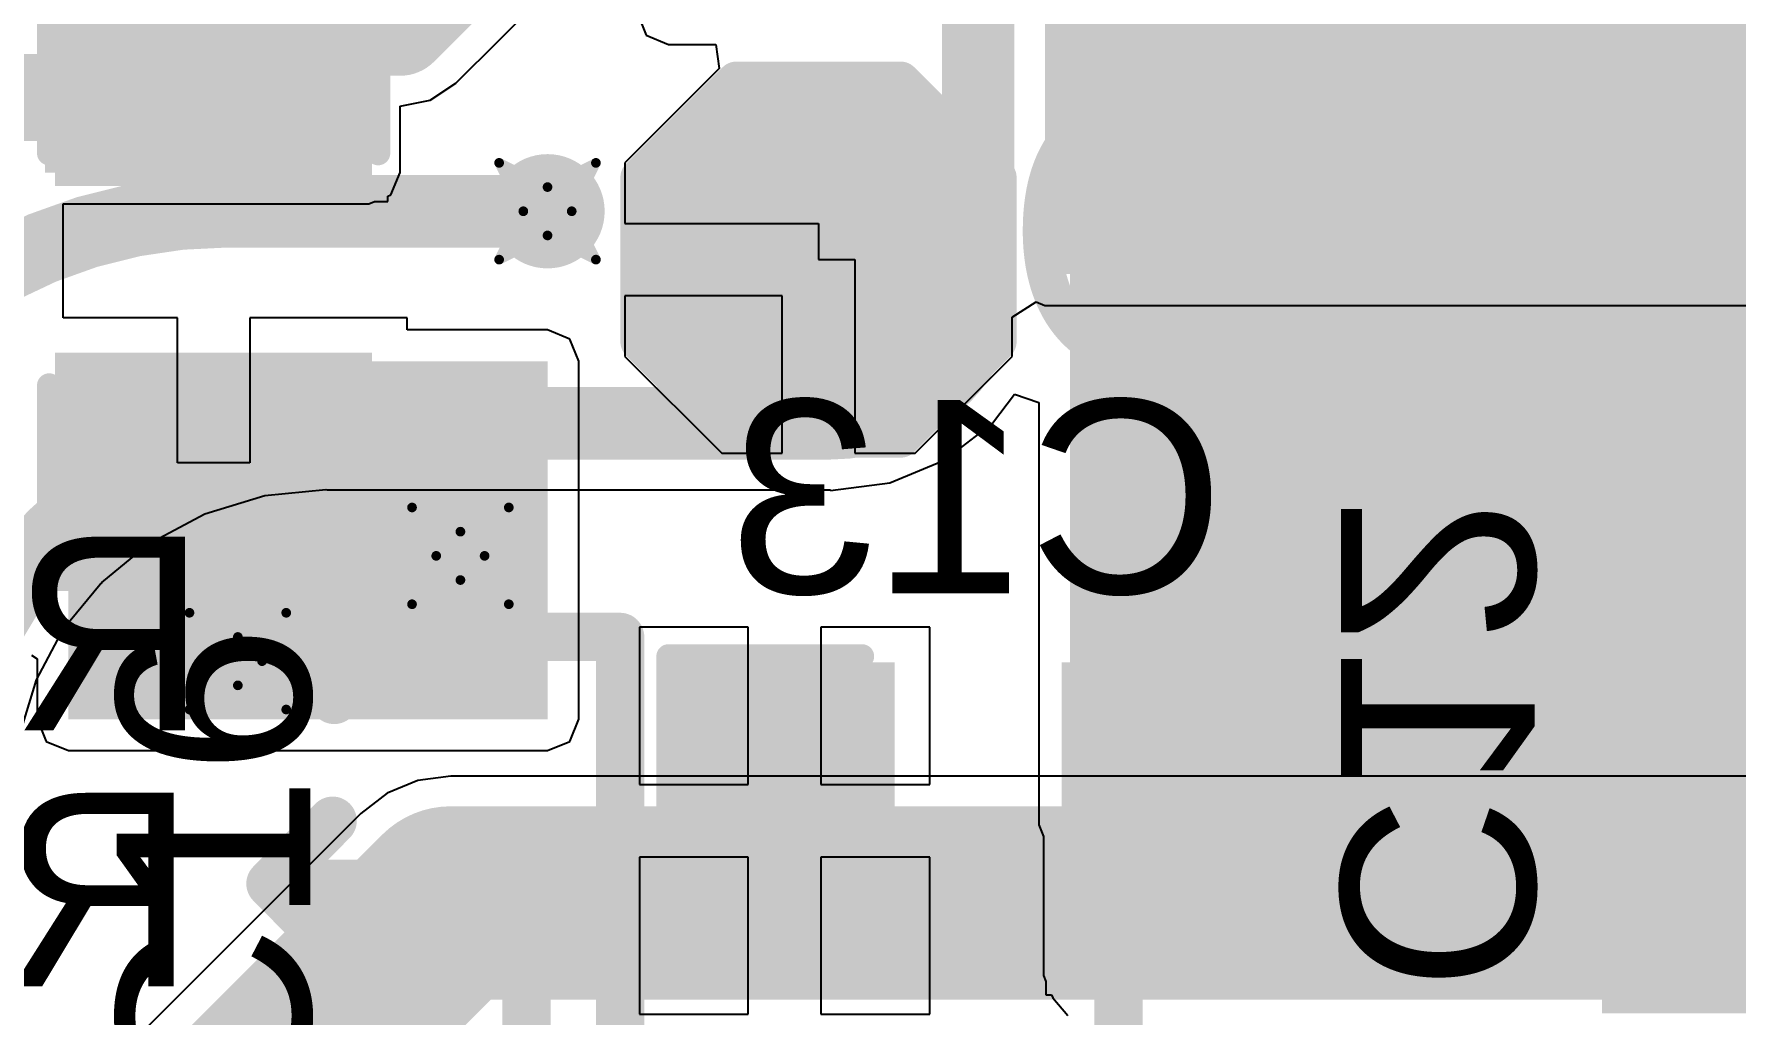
# Model space of a CAD drawing. Header units: millimetres. Extents: x -41 to 155, y -111 to 87.
# Drawn here: x -5.69 to 3.24, y -23.9 to -18.75 of the extents above; entities that cross this region are included whole.
import ezdxf

# ---------------------------------------------------------------- set-up
doc = ezdxf.new("R2010")
doc.units = ezdxf.units.MM
for name, color, linetype in [('BottomLayer', 5, 'Continuous'), ('BottomOverlay', 54, 'Continuous'), ('BottomPaste', 16, 'Continuous'), ('BottomSolder', 6, 'Continuous'), ('DrillDrawing', 1, 'Continuous'), ('Mechanical1', 6, 'Continuous'), ('Mechanical2', 216, 'Continuous'), ('TopLayer', 1, 'Continuous'), ('TopOverlay', 2, 'Continuous'), ('TopPaste', 8, 'Continuous'), ('TopSolder', 216, 'Continuous'), ('ViaHoleLayer', 16, 'Continuous')]:
    doc.layers.add(name, color=color, linetype=linetype)
doc.styles.add('Arial', font='', dxfattribs={"height": 0.2})
doc.styles.get('Arial').set_extended_font_data('Arial')

# ---------------------------------------------------------------- blocks, each defined once
blk = doc.blocks.new('C___0805_8')
at = {"layer": 'TopLayer'}
for points in [[(-1.524, 0.762), (-0.508, 0.762), (-0.508, -0.762), (-1.524, -0.762)], [(0.508, 0.762), (1.524, 0.762), (1.524, -0.762), (0.508, -0.762)]]:
    blk.add_hatch(color=1, dxfattribs=at).paths.add_polyline_path(points)
at = {"layer": 'TopPaste'}
for points in [[(-1.524, 0.762), (-0.508, 0.762), (-0.508, -0.762), (-1.524, -0.762)], [(0.508, 0.762), (1.524, 0.762), (1.524, -0.762), (0.508, -0.762)]]:
    blk.add_hatch(color=8, dxfattribs=at).paths.add_polyline_path(points)
at = {"layer": 'TopSolder'}
for points in [[(-1.594, 0.832), (-0.438, 0.832), (-0.438, -0.832), (-1.594, -0.832)], [(0.438, 0.832), (1.594, 0.832), (1.594, -0.832), (0.438, -0.832)]]:
    blk.add_hatch(color=216, dxfattribs=at).paths.add_polyline_path(points)
at = {"layer": 'TopOverlay', "const_width": 0.127}
for points in [[(-1.6256, 0.8636), (-0.6096, 0.8636)], [(-1.6256, 0.8636), (-1.6256, -0.8636)], [(0.6096, 0.8636), (1.6256, 0.8636)], [(1.6256, 0.8636), (1.6256, -0.8636)], [(-1.6256, -0.8636), (-0.6096, -0.8636)], [(0.6096, -0.8636), (1.6256, -0.8636)]]:
    blk.add_lwpolyline(points, dxfattribs=at)
at = {"layer": 'TopOverlay', "const_width": 0.0635}
for points in [[(-1.6574, 0.8636, 1), (-1.5938, 0.8636, 1)], [(-1.6574, 0.8636, 1), (-1.5938, 0.8636, 1)], [(-0.6413, 0.8636, 1), (-0.5778, 0.8636, 1)], [(0.5778, 0.8636, 1), (0.6413, 0.8636, 1)], [(1.5938, 0.8636, 1), (1.6574, 0.8636, 1)], [(1.5938, 0.8636, 1), (1.6574, 0.8636, 1)], [(-1.6574, -0.8636, 1), (-1.5938, -0.8636, 1)], [(-1.6574, -0.8636, 1), (-1.5938, -0.8636, 1)], [(-0.6413, -0.8636, 1), (-0.5778, -0.8636, 1)], [(0.5778, -0.8636, 1), (0.6413, -0.8636, 1)], [(1.5938, -0.8636, 1), (1.6574, -0.8636, 1)], [(1.5938, -0.8636, 1), (1.6574, -0.8636, 1)]]:
    blk.add_lwpolyline(points, format="xyb", close=True, dxfattribs=at)
blk = doc.blocks.new('C___0805_B_14')
at = {"layer": 'BottomLayer'}
for points in [[(-1.524, 0.762), (-0.508, 0.762), (-0.508, -0.762), (-1.524, -0.762)], [(0.508, 0.762), (1.524, 0.762), (1.524, -0.762), (0.508, -0.762)]]:
    blk.add_hatch(color=5, dxfattribs=at).paths.add_polyline_path(points)
at = {"layer": 'BottomPaste'}
for points in [[(-1.524, 0.762), (-0.508, 0.762), (-0.508, -0.762), (-1.524, -0.762)], [(0.508, 0.762), (1.524, 0.762), (1.524, -0.762), (0.508, -0.762)]]:
    blk.add_hatch(color=16, dxfattribs=at).paths.add_polyline_path(points)
at = {"layer": 'BottomSolder'}
for points in [[(-1.594, 0.832), (-0.438, 0.832), (-0.438, -0.832), (-1.594, -0.832)], [(0.438, 0.832), (1.594, 0.832), (1.594, -0.832), (0.438, -0.832)]]:
    blk.add_hatch(color=6, dxfattribs=at).paths.add_polyline_path(points)
at = {"layer": 'BottomOverlay', "const_width": 0.127}
for points in [[(-1.6256, 0.8636), (-0.6096, 0.8636)], [(-1.6256, -0.8636), (-1.6256, 0.8636)], [(0.6096, 0.8636), (1.6256, 0.8636)], [(1.6256, -0.8636), (1.6256, 0.8636)], [(-1.6256, -0.8636), (-0.6096, -0.8636)], [(0.6096, -0.8636), (1.6256, -0.8636)]]:
    blk.add_lwpolyline(points, dxfattribs=at)
at = {"layer": 'BottomOverlay', "const_width": 0.0635}
for points in [[(-1.6574, 0.8636, 1), (-1.5938, 0.8636, 1)], [(-1.6574, 0.8636, 1), (-1.5938, 0.8636, 1)], [(-0.6413, 0.8636, 1), (-0.5778, 0.8636, 1)], [(0.5778, 0.8636, 1), (0.6413, 0.8636, 1)], [(1.5938, 0.8636, 1), (1.6574, 0.8636, 1)], [(1.5938, 0.8636, 1), (1.6574, 0.8636, 1)], [(-1.6574, -0.8636, 1), (-1.5938, -0.8636, 1)], [(-1.6574, -0.8636, 1), (-1.5938, -0.8636, 1)], [(-0.6413, -0.8636, 1), (-0.5778, -0.8636, 1)], [(0.5778, -0.8636, 1), (0.6413, -0.8636, 1)], [(1.5938, -0.8636, 1), (1.6574, -0.8636, 1)], [(1.5938, -0.8636, 1), (1.6574, -0.8636, 1)]]:
    blk.add_lwpolyline(points, format="xyb", close=True, dxfattribs=at)
blk = doc.blocks.new('T__________90')
at = {"layer": 'TopLayer'}
blk.add_hatch(color=1, dxfattribs=at).paths.add_polyline_path([(0.381, 0.762), (-0.381, 0.762), (-0.762, 0.381), (-0.762, -0.381), (-0.381, -0.762), (0.381, -0.762), (0.762, -0.381), (0.762, 0.381)])
at = {"layer": 'TopPaste'}
blk.add_hatch(color=8, dxfattribs=at).paths.add_polyline_path([(0.381, 0.762), (-0.381, 0.762), (-0.762, 0.381), (-0.762, -0.381), (-0.381, -0.762), (0.381, -0.762), (0.762, -0.381), (0.762, 0.381)])
at = {"layer": 'TopSolder'}
blk.add_hatch(color=216, dxfattribs=at).paths.add_polyline_path([(0.4318, 0.8636), (-0.4318, 0.8636), (-0.8636, 0.4318), (-0.8636, -0.4318), (-0.4318, -0.8636), (0.4318, -0.8636), (0.8636, -0.4318), (0.8636, 0.4318)])
at = {"layer": 'TopOverlay', "const_width": 0.2}
for points in [[(-0.9398, 0.4318), (-0.4318, 0.9398)], [(0.4318, 0.9398), (-0.4318, 0.9398)], [(0.4318, 0.9398), (-0.4318, 0.9398)], [(0.9398, 0.4318), (0.4318, 0.9398)], [(-0.9398, -0.4318), (-0.9398, 0.4318)], [(0.9398, -0.4318), (0.9398, 0.4318)], [(-0.4318, -0.9398), (-0.9398, -0.4318)], [(0.4318, -0.9398), (0.9398, -0.4318)], [(0.4318, -0.9398), (-0.4318, -0.9398)], [(0.4318, -0.9398), (-0.4318, -0.9398)]]:
    blk.add_lwpolyline(points, dxfattribs=at)
at = {"layer": 'TopOverlay', "const_width": 0.1}
for points in [[(-0.4818, 0.9398, 1), (-0.3818, 0.9398, 1)], [(-0.4818, 0.9398, 1), (-0.3818, 0.9398, 1)], [(-0.4818, 0.9398, 1), (-0.3818, 0.9398, 1)], [(0.3818, 0.9398, 1), (0.4818, 0.9398, 1)], [(0.3818, 0.9398, 1), (0.4818, 0.9398, 1)], [(0.3818, 0.9398, 1), (0.4818, 0.9398, 1)], [(-0.9898, 0.4318, 1), (-0.8898, 0.4318, 1)], [(-0.9898, 0.4318, 1), (-0.8898, 0.4318, 1)], [(0.8898, 0.4318, 1), (0.9898, 0.4318, 1)], [(0.8898, 0.4318, 1), (0.9898, 0.4318, 1)], [(-0.9898, -0.4318, 1), (-0.8898, -0.4318, 1)], [(-0.9898, -0.4318, 1), (-0.8898, -0.4318, 1)], [(0.8898, -0.4318, 1), (0.9898, -0.4318, 1)], [(0.8898, -0.4318, 1), (0.9898, -0.4318, 1)], [(-0.4818, -0.9398, 1), (-0.3818, -0.9398, 1)], [(-0.4818, -0.9398, 1), (-0.3818, -0.9398, 1)], [(-0.4818, -0.9398, 1), (-0.3818, -0.9398, 1)], [(0.3818, -0.9398, 1), (0.4818, -0.9398, 1)], [(0.3818, -0.9398, 1), (0.4818, -0.9398, 1)], [(0.3818, -0.9398, 1), (0.4818, -0.9398, 1)]]:
    blk.add_lwpolyline(points, format="xyb", close=True, dxfattribs=at)
blk = doc.blocks.new('IND_1206_B_96')
at = {"layer": 'BottomLayer'}
for points in [[(-2.06, 0.91), (-0.66, 0.91), (-0.66, -0.91), (-2.06, -0.91)], [(0.66, 0.91), (2.06, 0.91), (2.06, -0.91), (0.66, -0.91)]]:
    blk.add_hatch(color=5, dxfattribs=at).paths.add_polyline_path(points)
at = {"layer": 'BottomPaste'}
for points in [[(-2.06, 0.91), (-0.66, 0.91), (-0.66, -0.91), (-2.06, -0.91)], [(0.66, 0.91), (2.06, 0.91), (2.06, -0.91), (0.66, -0.91)]]:
    blk.add_hatch(color=16, dxfattribs=at).paths.add_polyline_path(points)
at = {"layer": 'BottomSolder'}
for points in [[(-2.1616, 1.0116), (-0.5584, 1.0116), (-0.5584, -1.0116), (-2.1616, -1.0116)], [(0.5584, 1.0116), (2.1616, 1.0116), (2.1616, -1.0116), (0.5584, -1.0116)]]:
    blk.add_hatch(color=6, dxfattribs=at).paths.add_polyline_path(points)
at = {"layer": 'BottomOverlay', "const_width": 0.127}
for points in [[(0.34, 0.8492), (-0.34, 0.8492)], [(0.34, -0.8492), (-0.34, -0.8492)]]:
    blk.add_lwpolyline(points, dxfattribs=at)
at = {"layer": 'BottomOverlay', "const_width": 0.0635}
for points in [[(-0.3717, 0.8492, 1), (-0.3082, 0.8492, 1)], [(0.3082, 0.8492, 1), (0.3717, 0.8492, 1)], [(-0.3717, -0.8492, 1), (-0.3082, -0.8492, 1)], [(0.3082, -0.8492, 1), (0.3717, -0.8492, 1)]]:
    blk.add_lwpolyline(points, format="xyb", close=True, dxfattribs=at)

msp = doc.modelspace()

# ---------------------------------------------------------------- hatches: boundary and pattern name
at = {"layer": 'BottomLayer'}
for points in [[(-0.2286, -23.6982), (4.039, -23.6982), (4.039, -16.1898), (-0.2286, -16.1898)], [(-0.254, -22.9064), (4.039, -22.9064), (4.039, -19.1008), (-0.254, -19.1008)]]:
    msp.add_hatch(color=5, dxfattribs=at).paths.add_polyline_path(points)
h = msp.add_hatch(color=5, dxfattribs=at)
edge = h.paths.add_edge_path()
edge.add_arc((-2.9972, -19.685), 0.3, 0, 360)
h = msp.add_hatch(color=5, dxfattribs=at)
edge = h.paths.add_edge_path()
edge.add_arc((-3.4544, -21.4943), 0.3, 0, 360)
h = msp.add_hatch(color=5, dxfattribs=at)
edge = h.paths.add_edge_path()
edge.add_arc((-4.6228, -22.0472), 0.3, 0, 360)
at = {"layer": 'TopLayer'}
for points in [[(-0.386, -20.0152), (0.7097, -20.0152), (0.7097, -10.6934), (-0.386, -10.6934)], [(-5.6358, -19.4818), (-3.9358, -19.4818), (-3.9358, -12.3138), (-5.6358, -12.3138)], [(-0.386, -20.0152), (13.9954, -20.0152), (13.9954, -18.6436), (-0.386, -18.6436)], [(-8.1498, -19.3167), (-3.9878, -19.3167), (-3.9878, -18.8595), (-8.1498, -18.8595)], [(-5.5118, -22.352), (-2.9972, -22.352), (-2.9972, -20.4724), (-5.5118, -20.4724)]]:
    msp.add_hatch(color=1, dxfattribs=at).paths.add_polyline_path(points)
h = msp.add_hatch(color=1, dxfattribs=at)
edge = h.paths.add_edge_path()
edge.add_arc((-2.9972, -19.685), 0.3, 0, 360)
h = msp.add_hatch(color=1, dxfattribs=at)
edge = h.paths.add_edge_path()
edge.add_arc((-3.4544, -21.4943), 0.3, 0, 360)
h = msp.add_hatch(color=1, dxfattribs=at)
edge = h.paths.add_edge_path()
edge.add_arc((-4.6228, -22.0472), 0.3, 0, 360)
at = {"layer": 'ViaHoleLayer'}
h = msp.add_hatch(color=16, dxfattribs=at)
edge = h.paths.add_edge_path()
edge.add_arc((-2.9972, -19.685), 0.15, 0, 360)
h = msp.add_hatch(color=16, dxfattribs=at)
edge = h.paths.add_edge_path()
edge.add_arc((-3.4544, -21.4943), 0.15, 0, 360)
h = msp.add_hatch(color=16, dxfattribs=at)
edge = h.paths.add_edge_path()
edge.add_arc((-4.6228, -22.0472), 0.15, 0, 360)

# ---------------------------------------------------------------- linework, layer by layer
at = {"layer": 'BottomLayer'}
for p, q in [((-0.6618, -20.7968), (-0.546, -20.6457)), ((-0.546, -20.6457), (-0.419, -20.6889)), ((-0.419, -20.6889), (-0.419, -22.9064)), ((-0.9098, -20.9898), (-0.6603, -20.7984)), ((-0.6603, -20.7984), (-0.6618, -20.7968)), ((-1.2004, -21.1102), (-0.9098, -20.9898)), ((-4.4814, -21.1779), (-4.1605, -21.1463)), ((-4.1605, -21.1463), (-4.1534, -21.1477)), ((-4.1534, -21.1477), (-1.5122, -21.1477)), ((-1.5122, -21.1513), (-1.2004, -21.1102)), ((-1.5122, -21.1477), (-1.5122, -21.1513)), ((-4.7968, -21.2735), (-4.4814, -21.1779)), ((-5.0875, -21.4289), (-4.7968, -21.2735)), ((-5.3368, -21.6335), (-5.0875, -21.4289)), ((-5.5358, -21.8748), (-5.3451, -21.6424)), ((-5.3451, -21.6424), (-5.3408, -21.6395)), ((-5.3408, -21.6395), (-5.3368, -21.6335)), ((-5.68, -22.1445), (-5.5358, -21.8748)), ((-1.9431, -21.8694), (-2.5146, -21.8694)), ((-2.5146, -21.8694), (-2.5146, -22.6949)), ((-1.9431, -22.6949), (-1.9431, -21.8694)), ((-0.9906, -21.8694), (-1.5621, -21.8694)), ((-1.5621, -21.8694), (-1.5621, -22.6949)), ((-0.9906, -22.6949), (-0.9906, -21.8694)), ((-5.7687, -22.4371), (-5.68, -22.1445)), ((-2.5146, -22.6949), (-1.9431, -22.6949)), ((-1.5621, -22.6949), (-0.9906, -22.6949)), ((-0.419, -22.9064), (-0.3936, -22.9677)), ((-0.3936, -22.9677), (-0.3936, -23.6982)), ((-1.9431, -23.0759), (-2.5146, -23.0759)), ((-2.5146, -23.0759), (-2.5146, -23.9014)), ((-1.9431, -23.9014), (-1.9431, -23.0759)), ((-0.9906, -23.0759), (-1.5621, -23.0759)), ((-1.5621, -23.0759), (-1.5621, -23.9014)), ((-0.9906, -23.9014), (-0.9906, -23.0759)), ((-0.3936, -23.6982), (-0.381, -23.7285)), ((-0.381, -23.7285), (-0.381, -23.7998)), ((-0.381, -23.7998), (-0.3515, -23.7998)), ((-0.3515, -23.7998), (-0.3452, -23.8148)), ((-0.3452, -23.8148), (-0.2667, -23.9084)), ((-2.5146, -23.9014), (-1.9431, -23.9014)), ((-1.5621, -23.9014), (-0.9906, -23.9014))]:
    msp.add_line(p, q, dxfattribs=at)
at = {"layer": 'BottomLayer', "const_width": 0.381}
for points in [[(-0.7366, -20.1299), (-0.7366, -15.9706)], [(-4.6779, -19.685), (-2.9972, -19.685)], [(-4.1534, -20.7981), (-1.5122, -20.7981)]]:
    msp.add_lwpolyline(points, dxfattribs=at)
for points in [[(-6.4739, -20.4289, -0.198912), (-4.6779, -19.685)], [(-0.7366, -20.1299, -0.198912), (-0.91, -20.5486)], [(-0.91, -20.5486, -0.198912), (-1.5122, -20.7981)], [(-5.588, -21.3923, -0.198912), (-4.1534, -20.7981)], [(-6.1468, -22.7414, -0.198912), (-5.588, -21.3923)]]:
    msp.add_lwpolyline(points, format="xyb", dxfattribs=at)
at = {"layer": 'BottomLayer', "const_width": 0.1905}
for points in [[(-4.7731, -19.685, 1), (-4.5826, -19.685, 1)], [(-4.7731, -19.685, 1), (-4.5826, -19.685, 1)], [(-3.0924, -19.685, 1), (-2.9019, -19.685, 1)], [(-0.8318, -20.1299, 1), (-0.6413, -20.1299, 1)], [(-0.8318, -20.1299, 1), (-0.6413, -20.1299, 1)], [(-1.0053, -20.5486, 1), (-0.8148, -20.5486, 1)], [(-1.0053, -20.5486, 1), (-0.8148, -20.5486, 1)], [(-4.2486, -20.7981, 1), (-4.0581, -20.7981, 1)], [(-4.2486, -20.7981, 1), (-4.0581, -20.7981, 1)], [(-1.6075, -20.7981, 1), (-1.417, -20.7981, 1)], [(-1.6075, -20.7981, 1), (-1.417, -20.7981, 1)], [(-5.6832, -21.3923, 1), (-5.4927, -21.3923, 1)], [(-5.6832, -21.3923, 1), (-5.4927, -21.3923, 1)]]:
    msp.add_lwpolyline(points, format="xyb", close=True, dxfattribs=at)
at = {"layer": 'BottomOverlay', "const_width": 0.254}
for points in [[(-4.443, -21.9202), (-4.1168, -21.5898)], [(-4.443, -21.9202), (-2.6162, -21.9202)], [(-4.443, -21.9202), (-4.1168, -22.2506)], [(-2.6162, -21.9202), (-2.6162, -24.1282)], [(-4.4514, -23.2156), (-4.1253, -22.8852)], [(-4.4514, -23.2156), (-4.1253, -23.546)], [(-4.4514, -23.2156), (-3.1073, -23.2156)], [(-3.1073, -25.2476), (-3.1073, -23.2156)]]:
    msp.add_lwpolyline(points, dxfattribs=at)
at = {"layer": 'BottomOverlay', "const_width": 0.127}
for points in [[(-4.1803, -21.5898, 1), (-4.0533, -21.5898, 1)], [(-4.5065, -21.9202, 1), (-4.3795, -21.9202, 1)], [(-4.5065, -21.9202, 1), (-4.3795, -21.9202, 1)], [(-4.5065, -21.9202, 1), (-4.3795, -21.9202, 1)], [(-2.6797, -21.9202, 1), (-2.5527, -21.9202, 1)], [(-2.6797, -21.9202, 1), (-2.5527, -21.9202, 1)], [(-4.1803, -22.2506, 1), (-4.0533, -22.2506, 1)], [(-4.1888, -22.8852, 1), (-4.0618, -22.8852, 1)], [(-4.5149, -23.2156, 1), (-4.3879, -23.2156, 1)], [(-4.5149, -23.2156, 1), (-4.3879, -23.2156, 1)], [(-4.5149, -23.2156, 1), (-4.3879, -23.2156, 1)], [(-3.1708, -23.2156, 1), (-3.0438, -23.2156, 1)], [(-3.1708, -23.2156, 1), (-3.0438, -23.2156, 1)], [(-4.1888, -23.546, 1), (-4.0618, -23.546, 1)]]:
    msp.add_lwpolyline(points, format="xyb", close=True, dxfattribs=at)
at = {"layer": 'DrillDrawing', "const_width": 0.0508}
for points in [[(-3.2512, -19.431), (-2.9972, -19.558)], [(-3.2512, -19.431), (-3.1242, -19.685)], [(-2.9972, -19.558), (-2.7432, -19.431)], [(-2.8702, -19.685), (-2.7432, -19.431)], [(-3.2512, -19.939), (-3.1242, -19.685)], [(-2.8702, -19.685), (-2.7432, -19.939)], [(-3.2512, -19.939), (-2.9972, -19.812)], [(-2.9972, -19.812), (-2.7432, -19.939)], [(-3.7084, -21.2403), (-3.4544, -21.3673)], [(-3.7084, -21.2403), (-3.5814, -21.4943)], [(-3.4544, -21.3673), (-3.2004, -21.2403)], [(-3.3274, -21.4943), (-3.2004, -21.2403)], [(-3.7084, -21.7483), (-3.5814, -21.4943)], [(-3.3274, -21.4943), (-3.2004, -21.7483)], [(-3.7084, -21.7483), (-3.4544, -21.6213)], [(-3.4544, -21.6213), (-3.2004, -21.7483)], [(-4.8768, -21.7932), (-4.6228, -21.9202)], [(-4.8768, -21.7932), (-4.7498, -22.0472)], [(-4.6228, -21.9202), (-4.3688, -21.7932)], [(-4.4958, -22.0472), (-4.3688, -21.7932)], [(-4.8768, -22.3012), (-4.7498, -22.0472)], [(-4.4958, -22.0472), (-4.3688, -22.3012)], [(-4.8768, -22.3012), (-4.6228, -22.1742)], [(-4.6228, -22.1742), (-4.3688, -22.3012)]]:
    msp.add_lwpolyline(points, dxfattribs=at)
at = {"layer": 'DrillDrawing', "const_width": 0.0254}
for points in [[(-3.2639, -19.431, 1), (-3.2385, -19.431, 1)], [(-3.2639, -19.431, 1), (-3.2385, -19.431, 1)], [(-2.7559, -19.431, 1), (-2.7305, -19.431, 1)], [(-2.7559, -19.431, 1), (-2.7305, -19.431, 1)], [(-3.0099, -19.558, 1), (-2.9845, -19.558, 1)], [(-3.0099, -19.558, 1), (-2.9845, -19.558, 1)], [(-3.1369, -19.685, 1), (-3.1115, -19.685, 1)], [(-3.1369, -19.685, 1), (-3.1115, -19.685, 1)], [(-2.8829, -19.685, 1), (-2.8575, -19.685, 1)], [(-2.8829, -19.685, 1), (-2.8575, -19.685, 1)], [(-3.0099, -19.812, 1), (-2.9845, -19.812, 1)], [(-3.0099, -19.812, 1), (-2.9845, -19.812, 1)], [(-3.2639, -19.939, 1), (-3.2385, -19.939, 1)], [(-3.2639, -19.939, 1), (-3.2385, -19.939, 1)], [(-2.7559, -19.939, 1), (-2.7305, -19.939, 1)], [(-2.7559, -19.939, 1), (-2.7305, -19.939, 1)], [(-3.7211, -21.2403, 1), (-3.6957, -21.2403, 1)], [(-3.7211, -21.2403, 1), (-3.6957, -21.2403, 1)], [(-3.2131, -21.2403, 1), (-3.1877, -21.2403, 1)], [(-3.2131, -21.2403, 1), (-3.1877, -21.2403, 1)], [(-3.4671, -21.3673, 1), (-3.4417, -21.3673, 1)], [(-3.4671, -21.3673, 1), (-3.4417, -21.3673, 1)], [(-3.5941, -21.4943, 1), (-3.5687, -21.4943, 1)], [(-3.5941, -21.4943, 1), (-3.5687, -21.4943, 1)], [(-3.3401, -21.4943, 1), (-3.3147, -21.4943, 1)], [(-3.3401, -21.4943, 1), (-3.3147, -21.4943, 1)], [(-3.4671, -21.6213, 1), (-3.4417, -21.6213, 1)], [(-3.4671, -21.6213, 1), (-3.4417, -21.6213, 1)], [(-4.8895, -21.7932, 1), (-4.8641, -21.7932, 1)], [(-4.8895, -21.7932, 1), (-4.8641, -21.7932, 1)], [(-4.3815, -21.7932, 1), (-4.3561, -21.7932, 1)], [(-4.3815, -21.7932, 1), (-4.3561, -21.7932, 1)], [(-3.7211, -21.7483, 1), (-3.6957, -21.7483, 1)], [(-3.7211, -21.7483, 1), (-3.6957, -21.7483, 1)], [(-3.2131, -21.7483, 1), (-3.1877, -21.7483, 1)], [(-3.2131, -21.7483, 1), (-3.1877, -21.7483, 1)], [(-4.6355, -21.9202, 1), (-4.6101, -21.9202, 1)], [(-4.6355, -21.9202, 1), (-4.6101, -21.9202, 1)], [(-4.7625, -22.0472, 1), (-4.7371, -22.0472, 1)], [(-4.7625, -22.0472, 1), (-4.7371, -22.0472, 1)], [(-4.5085, -22.0472, 1), (-4.4831, -22.0472, 1)], [(-4.5085, -22.0472, 1), (-4.4831, -22.0472, 1)], [(-4.6355, -22.1742, 1), (-4.6101, -22.1742, 1)], [(-4.6355, -22.1742, 1), (-4.6101, -22.1742, 1)], [(-4.8895, -22.3012, 1), (-4.8641, -22.3012, 1)], [(-4.8895, -22.3012, 1), (-4.8641, -22.3012, 1)], [(-4.3815, -22.3012, 1), (-4.3561, -22.3012, 1)], [(-4.3815, -22.3012, 1), (-4.3561, -22.3012, 1)]]:
    msp.add_lwpolyline(points, format="xyb", close=True, dxfattribs=at)
at = {"layer": 'Mechanical1', "const_width": 0.254}
msp.add_lwpolyline([(0, -38.0238), (0, 38)], dxfattribs=at)
msp.add_lwpolyline([(-26.7326, 19.8284, -3.064051), (-27.0164, -19.4272)], format="xyb", dxfattribs=at)
at = {"layer": 'Mechanical2', "const_width": 0.254}
msp.add_lwpolyline([(-27.7733, 19.435, -3.216016), (-28.067, -19.0083)], format="xyb", dxfattribs=at)
at = {"layer": 'TopLayer'}
for p, q in [((-3.4789, -19.0128), (-3.009, -18.5429)), ((-2.5272, -18.6436), (-2.4788, -18.7602)), ((-2.4788, -18.7602), (-2.3622, -18.8086)), ((-2.3622, -18.8086), (-2.1131, -18.8086)), ((-2.1131, -18.8086), (-2.0954, -18.9356)), ((-2.0954, -18.9356), (-2.5908, -19.431)), ((-3.6133, -19.1026), (-3.4789, -19.0128)), ((-3.7708, -19.134), (-3.6133, -19.1026)), ((-3.7708, -19.4818), (-3.7708, -19.134)), ((-2.5908, -19.431), (-2.5908, -19.7485)), ((-3.8192, -19.5984), (-3.7708, -19.4818)), ((-5.5403, -20.2438), (-5.5403, -19.6468)), ((-5.5403, -19.6468), (-3.9358, -19.6468)), ((-3.9358, -19.6468), (-3.9055, -19.6342)), ((-3.9055, -19.6342), (-3.8354, -19.6342)), ((-3.8354, -19.6052), (-3.8192, -19.5984)), ((-3.8354, -19.6342), (-3.8354, -19.6052)), ((-2.5908, -19.7485), (-1.5748, -19.7485)), ((-1.5748, -19.7485), (-1.5748, -19.939)), ((-1.5748, -19.939), (-1.3843, -19.939)), ((-1.3843, -19.939), (-1.3843, -20.955)), ((-1.7653, -20.1295), (-2.5908, -20.1295)), ((-2.5908, -20.1295), (-2.5908, -20.447)), ((-1.7653, -20.955), (-1.7653, -20.1295)), ((-0.5588, -20.2416), (-0.4318, -20.1612)), ((-0.4318, -20.1612), (-0.386, -20.1802)), ((-0.386, -20.1802), (13.9954, -20.1802)), ((-4.9403, -20.2438), (-5.5403, -20.2438)), ((-4.9403, -21.0058), (-4.9403, -20.2438)), ((-3.7338, -20.2438), (-4.5593, -20.2438)), ((-4.5593, -20.2438), (-4.5593, -21.0058)), ((-3.7338, -20.3074), (-3.7338, -20.2438)), ((-0.5588, -20.447), (-0.5588, -20.2416)), ((-2.9972, -20.3074), (-3.7338, -20.3074)), ((-2.8806, -20.3558), (-2.9972, -20.3074)), ((-2.8322, -20.4724), (-2.8806, -20.3558)), ((-2.5908, -20.447), (-2.0828, -20.955)), ((-1.0668, -20.955), (-0.5588, -20.447)), ((-2.8322, -22.352), (-2.8322, -20.4724)), ((-2.0828, -20.955), (-1.7653, -20.955)), ((-1.3843, -20.955), (-1.0668, -20.955)), ((-4.5593, -21.0058), (-4.9403, -21.0058)), ((-5.7052, -22.0156), (-5.6768, -22.0346)), ((-5.6768, -22.0346), (-5.6768, -22.352)), ((-5.6768, -22.352), (-5.6284, -22.4686)), ((-2.8806, -22.4686), (-2.8322, -22.352)), ((-5.6284, -22.4686), (-5.5118, -22.517)), ((-2.9972, -22.517), (-2.8806, -22.4686)), ((-5.5118, -22.517), (-2.9972, -22.517)), ((-3.6778, -22.6738), (-3.8384, -22.7403)), ((-3.5054, -22.6511), (-3.6778, -22.6738)), ((-3.5053, -22.6511), (-3.5054, -22.6511)), ((16.129, -22.6511), (-3.5053, -22.6511)), ((-3.8384, -22.7403), (-3.9764, -22.8462)), ((-3.9764, -22.8462), (-5.3812, -24.251)), ((-3.9764, -22.8462), (-3.9764, -22.8462))]:
    msp.add_line(p, q, dxfattribs=at)
for points, const_width in [([(-3.7719, -18.7198), (-3.302, -18.2499)], 0.508), ([(-4.7498, -18.9738), (-4.4958, -18.7198)], 0.508), ([(-4.4958, -18.7198), (-3.7719, -18.7198)], 0.508), ([(-4.7498, -18.9738), (-4.7347, -18.9889)], 0.508), ([(-5.1053, -24.9171), (-3.5054, -23.3172)], 1.016), ([(-3.5054, -23.3172), (16.129, -23.3172)], 1.016)]:
    msp.add_lwpolyline(points, dxfattribs=dict(at, const_width=const_width))
for points, const_width in [([(-4.6228, -18.7198, 1), (-4.3688, -18.7198, 1)], 0.254), ([(-4.6228, -18.7198, 1), (-4.3688, -18.7198, 1)], 0.254), ([(-3.8989, -18.7198, 1), (-3.6449, -18.7198, 1)], 0.254), ([(-3.8989, -18.7198, 1), (-3.6449, -18.7198, 1)], 0.254), ([(-4.8768, -18.9738, 1), (-4.6228, -18.9738, 1)], 0.254), ([(-4.8768, -18.9738, 1), (-4.6228, -18.9738, 1)], 0.254), ([(-4.8617, -18.9889, 1), (-4.6077, -18.9889, 1)], 0.254), ([(-3.7594, -23.3172, 1), (-3.2514, -23.3172, 1)], 0.508), ([(-3.7594, -23.3172, 1), (-3.2514, -23.3172, 1)], 0.508)]:
    msp.add_lwpolyline(points, format="xyb", close=True, dxfattribs=dict(at, const_width=const_width))

# ---------------------------------------------------------------- block references
for name, p, rotation in [('C___0805_8', (-4.7498, -19.9898), 90), ('T__________90', (-1.5748, -19.939), 270), ('IND_1206_B_96', (4.699, -22.8854), 180)]:
    msp.add_blockref(name, p, dxfattribs=dict(rotation=rotation))
msp.add_blockref('C___0805_B_14', (-0.7366, -22.8854))

# ---------------------------------------------------------------- texts
at = {"layer": 'BottomOverlay', "style": 'Arial', "text_generation_flag": 2}
for s, p in [('C13', (0.5584, -21.6914)), ('R1', (-4.7839, -22.4096)), ('R2', (-4.8432, -23.7545))]:
    msp.add_text(s, height=1.016, dxfattribs=at).set_placement(p)
msp.add_text('C12', height=1.016, rotation=270, dxfattribs=at).set_placement((1.1686, -23.781))
at = {"layer": 'TopOverlay', "style": 'Arial'}
for s, height, rotation, p in [('GND', 1.524, 360, (-0.6096, -20.5557)), ('C16', 1.016, 90, (-4.242, -24.4598))]:
    msp.add_text(s, height=height, rotation=rotation, dxfattribs=at).set_placement(p)

doc.saveas('drawing.dxf')
